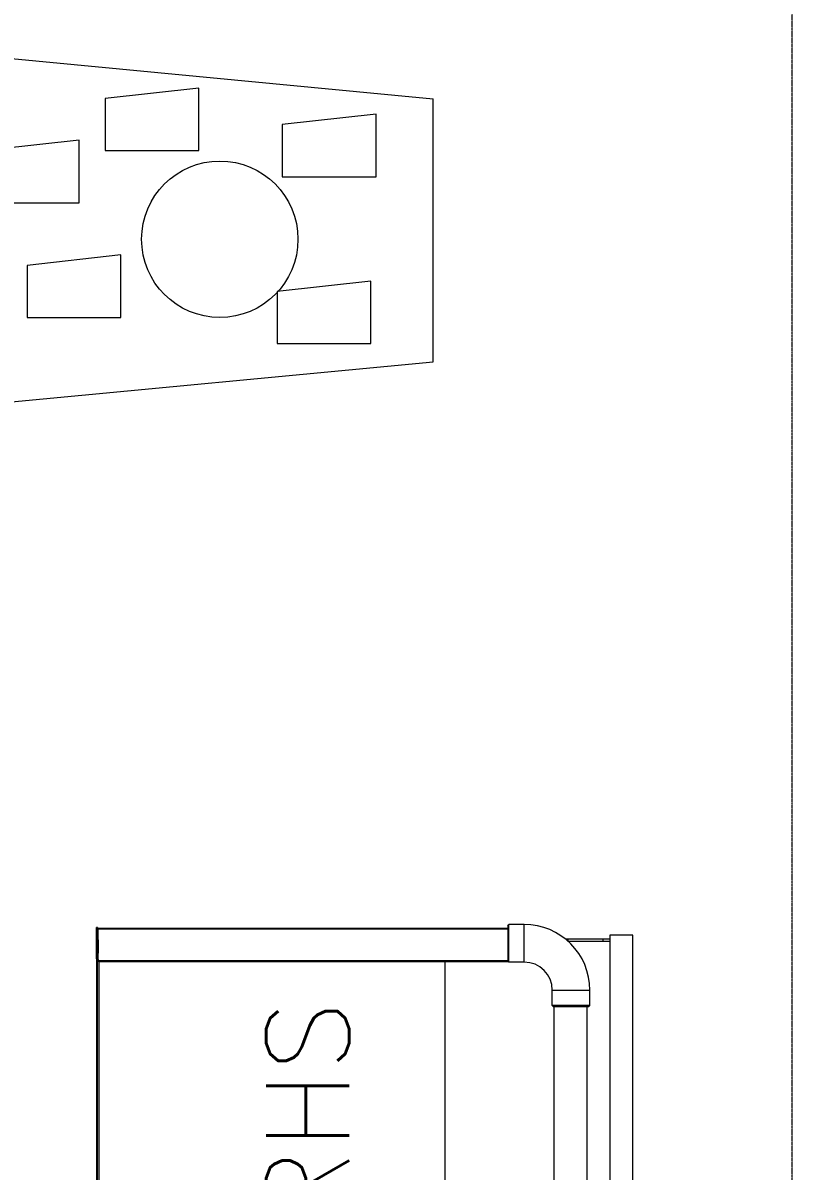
# Model space of a CAD drawing. Header units: inches. Extents: x 6 to 183294, y -48183 to 78918.
# Drawn here: x 151842 to 152903, y 44971 to 46552 of the extents above; entities that cross this region are included whole.
import ezdxf

# ---------------------------------------------------------------- set-up
doc = ezdxf.new("R2010")
doc.units = ezdxf.units.IN
doc.header["$MEASUREMENT"] = 0
doc.linetypes.add('PHANTOM2', pattern=[1.25, 0.625, -0.125, 0.125, -0.125, 0.125, -0.125])
for name, color, linetype, lineweight in [('Aristas tangentes visibles(Kider)', 8, 'Continuous', 0), ('Aristas visibles(Kider)', 8, 'Continuous', 0), ('CASH COUNTERS', 8, 'Continuous', 0), ('RACK', 8, 'Continuous', 0), ('SDA_SECTION LINE', 8, 'Continuous', 0)]:
    doc.layers.add(name, color=color, linetype=linetype, lineweight=lineweight)
doc.styles.get("Standard").update_dxf_attribs({"font": 'txt.shx'})

# ---------------------------------------------------------------- blocks, each defined once
blk = doc.blocks.new('A$C4B460E29')
at = {"color": 92, "true_color": 0x00db00}
for p, q in [((-582.9, 1017.3), (-582.9, 453)), ((-581.9, 1017.3), (-581.9, 453))]:
    blk.add_line(p, q, dxfattribs=at)
at = {"color": 1}
for p, q in [((-578.8, 453), (-627, 453)), ((-623.6, 451.2), (-588.8, 451.2)), ((-588.8, 451.2), (-583.6, 451.2)), ((-583.6, 451.2), (-578.6, 451.2)), ((-578.8, 453), (-577, 451.2)), ((-578.6, 451.2), (-578.6, 451.2)), ((-578.6, 451.2), (-577.9, 451.2)), ((-577.9, 451.2), (-577, 451.2)), ((-577, 430.3), (-577, 451.2)), ((-623.6, 430.3), (-588.8, 430.3)), ((-588.8, 430.3), (-583.6, 430.3)), ((-583.6, 430.3), (-578.6, 430.3)), ((-578.6, 430.3), (-577.9, 430.3)), ((-578.6, 430.3), (-578.6, 430.3)), ((-577.9, 430.3), (-577, 430.3))]:
    blk.add_line(p, q, dxfattribs=at)
at = {"color": 92, "linetype": 'Continuous', "lineweight": 18, "true_color": 0x00db00}
for p, q in [((-600.3, 321.7), (-600.3, 369.7)), ((-600.3, 321.7), (-600.3, 369.7)), ((-597.3, 321.7), (-597.3, 370)), ((-597.3, 321.7), (-597.3, 370)), ((-597.3, 321.7), (-600.3, 321.7)), ((-600.3, 312.3), (-600.3, 321.7)), ((-597.3, 321.7), (-600.3, 321.7)), ((-600.3, 312.3), (-600.3, 321.7)), ((-597.3, 312.3), (-597.3, 321.7)), ((-597.3, 312.3), (-597.3, 321.7)), ((-591.9, 312.3), (-1601.9, 312.3)), ((-591.9, 312.3), (-1601.9, 312.3)), ((-591.9, 280.6), (-591.9, 312.3)), ((-591.9, 280.6), (-591.9, 312.3)), ((-1601.9, 280.6), (-591.9, 280.6)), ((-1601.9, 280.6), (-591.9, 280.6))]:
    blk.add_line(p, q, dxfattribs=at)
at = {"color": 1, "linetype": 'Continuous', "lineweight": 18}
for q in [(-600, 370), (-600, 370), (-597.3, 373.5), (-597.3, 373.5)]:
    blk.add_line((-597.3, 370), q, dxfattribs=at)
at = {"color": 1}
blk.add_arc((-667.6, 430.3), 90.7, 270, 0, dxfattribs=at)
at = {"layer": 'Aristas tangentes visibles(Kider)', "color": 92, "true_color": 0x00db00}
for p, q in [((-627.8, 1016.6), (-1566.1, 1016.6)), ((-627.7, 1017.3), (-627.7, 452.3)), ((-627.1, 1018.6), (-627.1, 1019.7)), ((-626.9, 1018.6), (-626.9, 1019.7)), ((-626.4, 1017.3), (-626.4, 453)), ((-625.6, 1018.6), (-625.6, 1019.7)), ((-620.1, 1018.6), (-620.1, 1019.7)), ((-591.3, 1018.6), (-591.3, 1019.7)), ((-587.5, 1018.6), (-587.5, 1019.7)), ((-582.8, 1018.6), (-582.8, 1019.7)), ((-582.1, 1018.6), (-582.1, 1019.7)), ((-690.3, 389.5), (-1503.7, 389.5))]:
    blk.add_line(p, q, dxfattribs=at)
at = {"layer": 'Aristas tangentes visibles(Kider)', "color": 1}
for p, q in [((-628.8, 430.3), (-623.6, 430.3)), ((-667.6, 391.5), (-667.6, 386.4)), ((-667.6, 386.4), (-667.6, 351.5)), ((-667.6, 351.5), (-667.6, 346.3)), ((-667.6, 346.3), (-667.6, 341.3)), ((-667.6, 341.3), (-667.6, 340.6)), ((-667.6, 341.3), (-667.6, 341.3)), ((-667.6, 340.6), (-667.6, 339.7))]:
    blk.add_line(p, q, dxfattribs=at)
at = {"layer": 'Aristas visibles(Kider)', "color": 92, "true_color": 0x00db00}
for p, q in [((-1566.1, 1018.6), (-627.1, 1018.6)), ((-627.1, 1019.7), (-1097.3, 1019.7)), ((-627.8, 1017.3), (-627.7, 1017.3)), ((-627.8, 1016.6), (-627.8, 452.2)), ((-626.4, 1017.3), (-627.7, 1017.3)), ((-627, 1019.7), (-627.1, 1019.7)), ((-627, 1019.7), (-626.9, 1019.7)), ((-627, 1018.6), (-627, 1019.7)), ((-626.9, 1018.6), (-627, 1018.6)), ((-625.6, 1019.7), (-626.9, 1019.7)), ((-626.9, 1018.6), (-625.6, 1018.6)), ((-626.1, 1017.3), (-626.4, 1017.3)), ((-625.2, 1017.3), (-626.1, 1017.3)), ((-625.3, 1019.7), (-625.6, 1019.7)), ((-625.6, 1018.6), (-625.3, 1018.6)), ((-625.3, 1018.6), (-625.3, 1019.7)), ((-624.4, 1019.7), (-625.3, 1019.7)), ((-625.3, 1018.6), (-624.4, 1018.6)), ((-625.2, 1017.3), (-620.9, 1017.3)), ((-624.4, 1018.6), (-624.4, 1019.7)), ((-624.4, 1019.7), (-620.1, 1019.7)), ((-620.1, 1018.6), (-624.4, 1018.6)), ((-620.9, 1017.3), (-616.3, 1017.3)), ((-620.4, 1018.6), (-620.4, 1017.3)), ((-620.4, 1018.6), (-620.4, 1017.5)), ((-620.4, 1017.5), (-620.4, 1017.5)), ((-620.4, 1017.3), (-620.4, 1017.5)), ((-620.1, 1019.7), (-615.5, 1019.7)), ((-615.5, 1018.6), (-620.1, 1018.6)), ((-610.9, 1017.3), (-616.3, 1017.3)), ((-615.5, 1018.6), (-615.5, 1019.7)), ((-615.5, 1019.7), (-597.4, 1019.7)), ((-597.4, 1018.6), (-615.5, 1018.6)), ((-610, 1017.3), (-610.9, 1017.3)), ((-604.5, 1017.3), (-610, 1017.3)), ((-603.6, 1017.3), (-604.5, 1017.3)), ((-598.2, 1017.3), (-603.6, 1017.3)), ((-598.2, 1017.3), (-592.1, 1017.3)), ((-597.4, 1018.6), (-597.4, 1019.7)), ((-597.4, 1019.7), (-591.3, 1019.7)), ((-591.3, 1018.6), (-597.4, 1018.6)), ((-592.1, 1017.3), (-588.4, 1017.3)), ((-591.3, 1019.7), (-587.5, 1019.7)), ((-587.5, 1018.6), (-591.3, 1018.6)), ((-588.4, 1017.3), (-583.6, 1017.3)), ((-587.5, 1019.7), (-582.8, 1019.7)), ((-582.8, 1018.6), (-587.5, 1018.6)), ((-583.6, 1017.3), (-583.6, 1017.3)), ((-583.6, 1017.3), (-582.9, 1017.3)), ((-582.9, 1017.3), (-581.9, 1017.3)), ((-582.8, 1019.7), (-582.8, 1019.7)), ((-582.8, 1019.7), (-582.1, 1019.7)), ((-582.8, 1018.6), (-582.8, 1019.7)), ((-582.1, 1018.6), (-582.8, 1018.6)), ((-582.8, 1018.6), (-582.8, 1018.6)), ((-582.1, 1019.7), (-581, 1019.7)), ((-581, 1018.6), (-582.1, 1018.6)), ((-581, 1018.6), (-581, 1019.7)), ((-627.8, 539.6), (-1566.2, 539.6)), ((-690.3, 389.6), (-1503.7, 389.6)), ((-690.3, 343.7), (-1503.7, 343.7))]:
    blk.add_line(p, q, dxfattribs=at)
at = {"layer": 'Aristas visibles(Kider)', "color": 1}
for p, q in [((-628.8, 451.2), (-627, 453)), ((-628.8, 451.2), (-623.6, 451.2)), ((-628.8, 430.3), (-628.8, 451.2)), ((-688.5, 391.5), (-690.3, 389.7)), ((-690.3, 341.5), (-690.3, 389.7)), ((-688.5, 386.4), (-688.5, 391.5)), ((-688.5, 391.5), (-667.6, 391.5)), ((-688.5, 351.5), (-688.5, 386.4)), ((-688.5, 346.3), (-688.5, 351.5)), ((-688.5, 339.7), (-690.3, 341.5)), ((-688.5, 341.3), (-688.5, 346.3)), ((-688.5, 340.6), (-688.5, 341.3)), ((-688.5, 341.3), (-688.5, 341.3)), ((-688.5, 339.7), (-688.5, 340.6)), ((-688.5, 339.7), (-667.6, 339.7))]:
    blk.add_line(p, q, dxfattribs=at)
blk.add_arc((-667.6, 430.3), 38.8, 270, 0, dxfattribs=at)
at = {"color": 1, "insert": (-1514.4, 785.7), "char_height": 114.3, "width": 37289.283, "attachment_point": 1}
blk.add_mtext('XK19-RHS', dxfattribs=at)
blk = doc.blocks.new('CLCAROU0')
at = {"layer": 'RACK', "color": 6}
for p, q in [((0, 25.5), (-84, 17.5)), ((-84, 17.5), (-84, -17.5)), ((-63.2, 15.09), (-75.68, 15.09)), ((-75.68, 15.09), (-75.68, 6.76)), ((-63.2, 8.14), (-63.2, 15.09)), ((-29.9, 11.62), (-42.38, 11.62)), ((-42.38, 11.62), (-42.38, 3.28)), ((-29.9, 4.67), (-29.9, 11.62)), ((-75.68, 6.76), (-63.2, 8.14)), ((-42.38, 3.28), (-29.9, 4.67)), ((-24.35, -3.66), (-36.84, -3.66)), ((-36.84, -3.66), (-36.84, -11.99)), ((-63.89, -7.13), (-76.38, -7.13)), ((-76.38, -7.13), (-76.38, -15.46)), ((-63.89, -14.07), (-63.89, -7.13)), ((-40.3, -10.6), (-52.79, -10.6)), ((-52.79, -10.6), (-52.79, -18.93)), ((-40.3, -17.54), (-40.3, -10.6)), ((-36.84, -11.99), (-24.35, -10.6)), ((-76.38, -15.46), (-63.89, -14.07)), ((0, -25.5), (-84, -17.5)), ((-52.79, -18.93), (-40.3, -17.54))]:
    blk.add_line(p, q, dxfattribs=at)
blk.add_circle((-55.57, 1.2), 10.41, dxfattribs=at)
blk = doc.blocks.new('gr cat')
at = {"layer": 'CASH COUNTERS', "lineweight": 0, "xscale": 0.01034955749352055, "yscale": 0.01034955749352055, "zscale": 0.01034955749352055, "rotation": 180.002565946525}
blk.add_blockref('CLCAROU0', (3.349, -10.5325, 171.8769), dxfattribs=at)
at = {"layer": 'CASH COUNTERS', "color": 150, "xscale": 0.001000000000000001, "yscale": 0.001000000000000001, "zscale": 0.001000000000000001, "rotation": 90}
blk.add_blockref('A$C4B460E29', (4.774, -10.9118, 395.196), dxfattribs=at)

msp = doc.modelspace()

# ---------------------------------------------------------------- linework, layer by layer
at = {"layer": 'SDA_SECTION LINE', "linetype": 'PHANTOM2'}
msp.add_line((152902.579, 29681.943, -98334.873), (152902.579, 68835.32, -98334.873), dxfattribs=at)

# ---------------------------------------------------------------- block references
at = {"color": 2, "xscale": 1000, "yscale": 1000, "zscale": 1000}
msp.add_blockref('gr cat', (148189.581, 56799.358, -295932.873), dxfattribs=at)

doc.saveas('drawing.dxf')
